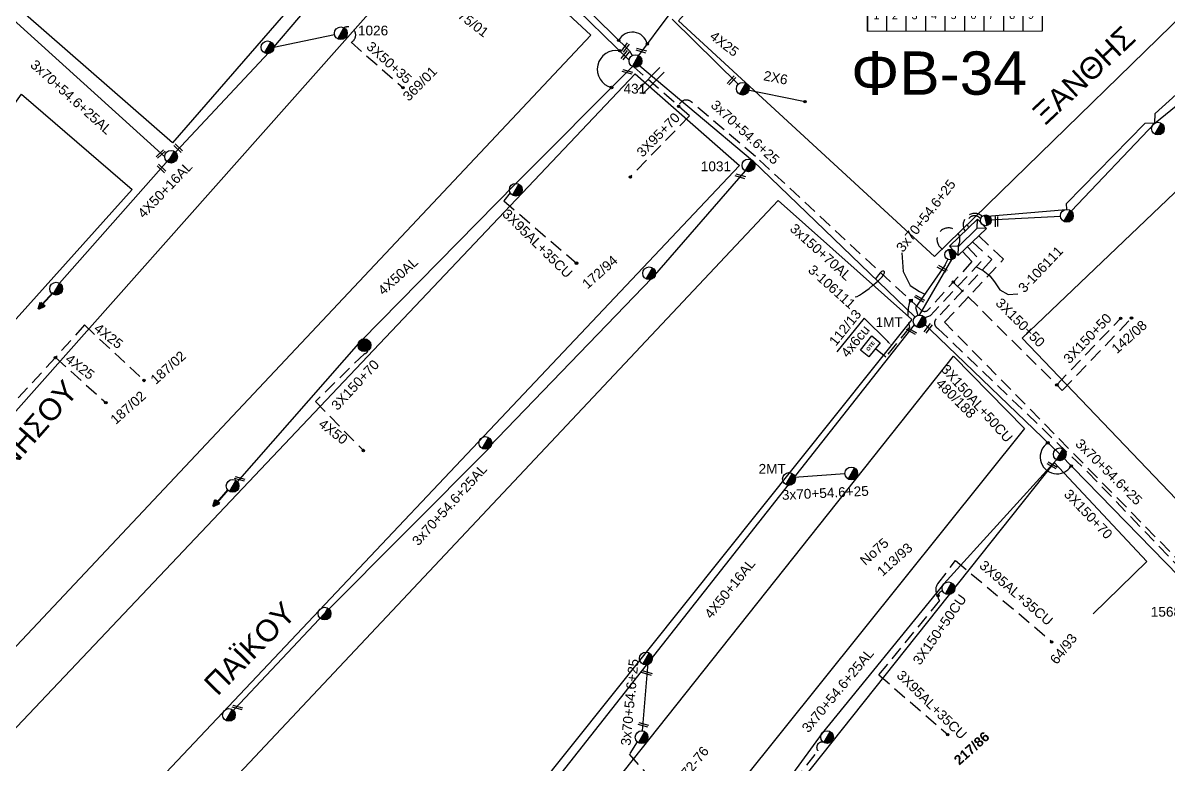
# Model space of a CAD drawing. Header units: millimetres. Extents: x -2449 to 9266, y 48 to 3905.
# Drawn here: x 7989.7 to 8201.3, y 3247.9 to 3384.8 of the extents above; entities that cross this region are included whole.
import ezdxf
from ezdxf import colors
from ezdxf.entities.mleader import LeaderData, LeaderLine
from ezdxf.enums import TextEntityAlignment as Align
from ezdxf.math import Vec2, Vec3

# ---------------------------------------------------------------- set-up
doc = ezdxf.new("R2010")
doc.units = ezdxf.units.MM
doc.linetypes.add('DASHED', pattern=[19.05, 12.7, -6.35])
for name, color, linetype in [('Pillar OTE', 7, 'Continuous'), ('Άγνωστα', 7, 'Continuous'), ('Ασφαλειοκιβώτια Χ.Τ 9 αναχωρήσεων', 7, 'Continuous'), ('Γυμνά εναέρια ΧΤ (3Φ)   3x50+35CU', 7, 'Continuous'), ('Γυμνά εναέρια ΧΤ (3Φ)   4x50AL', 7, 'Continuous'), ('Γυμνά εναέρια ΧΤ και ΦΟΠ (3Φ)   4x50+16AL', 7, 'Continuous'), ('Επίτονοι', 7, 'Continuous'), ('Επιγραφές - Σχήματα', 7, 'Continuous'), ('Καλώδια ΧΤ   3x150+50CU', 7, 'DASHED'), ('Καλώδια ΧΤ   3x150+70 XLPE', 7, 'DASHED'), ('Καλώδια ΧΤ   3x150+70AL', 7, 'DASHED'), ('Καλώδια ΧΤ   3x150AL+50CU', 7, 'DASHED'), ('Μηχανική τομή', 7, 'Continuous'), ('Στύλος Ξύλινος', 7, 'Continuous'), ('Στύλος Ξύλινος @ 1', 7, 'Continuous'), ('Στύλος ΦΜ', 7, 'Continuous'), ('Στύλος ΦΜ @ 1', 7, 'Continuous'), ('Συνδέσεις', 7, 'Continuous'), ('Συνεστραμμένα ΧΤ   3x70+54.6+25 AL', 7, 'SYN_LINE'), ('Τομή', 7, 'Continuous'), ('Υποσταθμός εναέριος 2 στύλων', 7, 'Continuous'), ('Υποσταθμός πόλεως', 7, 'Continuous'), ('Υπόβαθρο ΔΕΗ', 7, 'Continuous'), ('Υπόγεια καλώδια Δικτύου ΧΤ και Παρ. ΧΤ X-95  (3X95AL +35CU  XLPE)', 7, 'DASHED'), ('Υπόγεια καλώδια Παροχών ΧΤ   4x25', 7, 'DASHED'), ('Υπόγεια καλώδια Παροχών ΧΤ   4x50AL', 7, 'DASHED'), ('Υπόγεια καλώδια Παροχών ΧΤ   4x6', 7, 'DASHED')]:
    doc.layers.add(name, color=color, linetype=linetype)
doc.styles.add('arial', font='arial.ttf')
doc.styles.get("Standard").update_dxf_attribs({"font": 'arial.ttf'})
doc.linetypes.add('SYN_LINE', pattern='A,0.5,-0.0001,["/\\/\\/\\/",Standard,S=0.1,R=0,X=0,Y=-0.05],-0.25', length=0.7501)

# ---------------------------------------------------------------- blocks, each defined once
blk = doc.blocks.new('ΥΠΑΡΧΩΝ ΤΣΙΜΕΝΤΕΝΙΟΣ ΣΤΥΛΟΣ')
at = {"layer": 'Στύλος ΦΜ'}
blk.add_hatch(color=7, dxfattribs=at).paths.add_polyline_path([(-1.29, -2.28, 0.574793), (2.62, 0, 0.268822), (1.3, 2.27)])
at = {"layer": 'Στύλος ΦΜ', "color": 7}
blk.add_line((-1.29, -2.28), (1.3, 2.27), dxfattribs=at)
blk.add_circle((0, 0), 2.62, dxfattribs=at)
at = {"layer": 'Στύλος ΦΜ', "flags": 4}
for tag, p in [('ΑΡΙΘΜΟΣ', (-4.68, 8.05)), ('ΤΥΠΟΣ', (-4.91, 3.03))]:
    blk.add_attdef(tag, p, '', height=4, dxfattribs=at)
blk = doc.blocks.new('ΥΠΑΡΧΩΝ ΞΥΛΙΝΟΣ ΣΤΥΛΟΣ')
at = {"layer": 'Στύλος Ξύλινος'}
h = blk.add_hatch(color=7, dxfattribs=at)
h.paths.add_polyline_path([(-2.62, 0, 0.270008), (-1.29, -2.28), (1.3, 2.27, 0.576266)])
h.paths.add_polyline_path([(-1.29, -2.28, 0.574793), (2.62, 0, 0.268822), (1.3, 2.27)])
at = {"layer": 'Στύλος Ξύλινος', "color": 7}
blk.add_line((-1.29, -2.28), (1.3, 2.27), dxfattribs=at)
blk.add_circle((0, 0), 2.62, dxfattribs=at)
at = {"layer": 'Στύλος Ξύλινος', "flags": 4}
for tag, p in [('ΑΡΙΘΜΟΣ', (-4.91, 8.6)), ('ΤΥΠΟΣ', (-4.85, 3.39))]:
    blk.add_attdef(tag, p, '', height=4, dxfattribs=at)
blk = doc.blocks.new('ΥΠΟΣΤΑΘΜΟΣ ΕΝΑΕΡΙΟΣ ΕΠΙ 2 ΣΤΥΛΩΝ')
at = {"layer": 'Υποσταθμός εναέριος 2 στύλων', "linetype": 'Continuous'}
for points in [[(-11.97, -2.11, 0.574793), (-8.45, -0.07, 0.268822), (-9.64, 1.98)], [(9.68, -2.15, 0.574793), (13.19, -0.1, 0.268822), (12.01, 1.95)]]:
    blk.add_hatch(color=256, dxfattribs=at).paths.add_polyline_path(points)
for p, q in [((-11.97, -2.11), (-9.64, 1.98)), ((9.68, -2.15), (12.01, 1.95))]:
    blk.add_line(p, q, dxfattribs=at)
for centre in [(-10.81, -0.07), (10.84, -0.1)]:
    blk.add_circle(centre, 2.36, dxfattribs=at)
at = {"layer": 'Υποσταθμός πόλεως', "linetype": 'Continuous', "ltscale": 40}
blk.add_lwpolyline([(-8.57, 2.82), (8.57, 2.82), (8.57, -2.82), (-8.57, -2.82)], close=True, dxfattribs=at)
for points in [[(-5.75, 0), (-8.57, 2.82)], [(-8.57, -2.82), (-5.75, 0)], [(-5.75, 0), (5.75, 0)], [(5.75, 0), (8.57, 2.82)], [(8.57, -2.82), (5.75, 0)]]:
    blk.add_lwpolyline(points, dxfattribs=at)
at = {"layer": 'Υποσταθμός εναέριος 2 στύλων', "ltscale": 40, "flags": 1}
for tag, p in [('ΜΕΤΑΣΧΗΜΑΤΙΣΜΟΣ', (14.09, 2.51)), ('ΙΣΧΥΣ', (14.07, -0.28)), ('ΑΡΙΘΜΟΣ', (14.19, -3))]:
    blk.add_attdef(tag, p, '', height=1.8, dxfattribs=at)
blk = doc.blocks.new('ΑΣΦΑΛΕΙΟΚΙΒΩΤΙΟ ΥΠΟΣΤΑΘΜΟΥ 9 ΑΝΑΧΩΡΗΣΕΩΝ')
at = {"layer": 'Ασφαλειοκιβώτια Χ.Τ 9 αναχωρήσεων', "ltscale": 40}
for p, q in [((-23.8, 40.36), (24.02, 40.36)), ((-9.72, 40.36), (-9.72, -40.64)), ((9.94, 40.36), (9.94, -40.64)), ((-23.8, 31.36), (24.02, 31.36)), ((-23.8, 22.36), (24.02, 22.36)), ((-23.8, 13.36), (24.02, 13.36)), ((-23.8, 4.36), (24.02, 4.36)), ((-23.8, -4.64), (24.02, -4.64)), ((-23.8, -13.64), (24.02, -13.64)), ((-23.8, -22.64), (24.02, -22.64)), ((-23.8, -31.64), (24.02, -31.64))]:
    blk.add_line(p, q, dxfattribs=at)
at = {"layer": 'Ασφαλειοκιβώτια Χ.Τ 9 αναχωρήσεων'}
blk.add_lwpolyline([(-23.8, -40.64), (24.02, -40.64), (24.02, 40.36), (-23.8, 40.36)], close=True, dxfattribs=at)
for s, p in [('1', (-18.29, 37.57)), ('2', (-18.29, 29)), ('3', (-18.29, 19.93)), ('4', (-18.29, 10.91)), ('5', (-18.29, 1.89)), ('6', (-18.29, -7.24)), ('7', (-18.29, -15.48)), ('8', (-18.29, -25.17)), ('9', (-18.29, -33.86))]:
    blk.add_text(s, height=3.6, rotation=270, dxfattribs=at).set_placement(p)
at = {"layer": 'Ασφαλειοκιβώτια Χ.Τ 9 αναχωρήσεων', "ltscale": 40}
for tag, height, p in [('ΟΝΟΜΑ', 5, (-0.16, 44.31)), ('ΚΕΙΜΕΝΟ 1', 2, (17.06, 35.59)), ('ΚΕΙΜΕΝΟ 2', 2, (17.06, 26.88)), ('ΚΕΙΜΕΝΟ 3', 2, (17.06, 17.69)), ('ΚΕΙΜΕΝΟ 4', 2, (17.06, 8.71)), ('ΚΕΙΜΕΝΟ 5', 2, (17.06, -0.13)), ('ΚΕΙΜΕΝΟ 6', 2, (17.06, -9.05)), ('ΚΕΙΜΕΝΟ 7', 2, (17.06, -18.13)), ('ΚΕΙΜΕΝΟ 8', 2, (17.06, -26.85)), ('ΚΕΙΜΕΝΟ 9', 2, (17.06, -35.99)), ('ΣΧ', 2, (-0.1, -42.64))]:
    blk.add_attdef(tag, text='', height=height, dxfattribs=at).set_placement(p, align=Align.MIDDLE_CENTER)
blk = doc.blocks.new('_ΣΥΝΔΕΣΗ')
at = {"layer": 'Συνδέσεις', "linetype": 'SYN_LINE', "ltscale": 40}
blk.add_hatch(color=256, dxfattribs=at).paths.add_polyline_path([(0.5, -0.01, 1), (-0.5, -0.01, 1)])
at = {"layer": 'Συνδέσεις'}
blk.add_circle((0, -0.01), 0.5, dxfattribs=at)
blk = doc.blocks.new('ΜΗΧΑΝΙΚΗ ΤΟΜΗ')
at = {"layer": 'Μηχανική τομή', "ltscale": 40}
for p, q in [((-1.89, 0.78), (1.89, 0.78)), ((1.89, 0), (-1.89, 0))]:
    blk.add_line(p, q, dxfattribs=at)
blk = doc.blocks.new('ΕΠΙΤΟΝΟΣ')
at = {"layer": 'Επίτονοι', "lineweight": 40, "ltscale": 40}
blk.add_hatch(color=256, dxfattribs=at).paths.add_polyline_path([(-1.13, 6.47), (0, 9.1), (1.13, 6.47)])
for p, q in [((-1.13, 6.47), (0, 9.1)), ((1.13, 6.47), (-1.13, 6.47)), ((-1.13, 6.47), (0, 6.47)), ((0, 9.1), (1.13, 6.47)), ((0, 6.47), (0, 0))]:
    blk.add_line(p, q, dxfattribs=at)
blk = doc.blocks.new('ΤΟΜΗ')
at = {"layer": 'Τομή', "ltscale": 40}
for p, q in [((-5.68, 0), (5.68, 0)), ((5.68, -2.33), (-5.68, -2.33))]:
    blk.add_line(p, q, dxfattribs=at)
blk = doc.blocks.new('PILLAR ΟΤΕ')
at = {"layer": 'Pillar OTE', "ltscale": 40}
blk.add_lwpolyline([(-3.31, 2.02), (3.39, 2.02), (3.39, -1.99), (-3.31, -1.99)], close=True, dxfattribs=at)
at = {"layer": 'Pillar OTE', "insert": (-1.81, 0.71), "char_height": 1.3575, "width": 109.961, "attachment_point": 1}
blk.add_mtext('{\\fArial|b1|i0|c161|p34;OTE}', dxfattribs=at)
blk = doc.blocks.new('TSONTA XT1')
at = {"ltscale": 40}
h = blk.add_hatch(color=256, dxfattribs=at)
h.dxf.hatch_style = 1
h.paths.add_polyline_path([(595.96, 2487.66), (597.07, 2488.77), (595.96, 2489.87), (594.85, 2488.77)])
blk.add_lwpolyline([(594.85, 2488.77), (595.96, 2489.87), (597.07, 2488.77), (595.96, 2487.66)], close=True, dxfattribs=at)

msp = doc.modelspace()

# ---------------------------------------------------------------- linework, layer by layer
at = {"layer": 'Άγνωστα', "color": 151, "linetype": 'DASHED', "ltscale": 0.2}
for p, q in [((8001.06, 3329.02), (7995.68, 3323.01)), ((7995.68, 3323.01), (7956.22, 3280.19))]:
    msp.add_line(p, q, dxfattribs=at)
at = {"layer": 'Άγνωστα', "color": 62, "linetype": 'DASHED', "ltscale": 0.2}
for points in [[(8112.86, 3367.65), (8102.65, 3376.63)], [(8112.86, 3367.65), (8101.88, 3356.37)], [(8161.62, 3336.95), (8161.62, 3336.95), (8181.77, 3316.94)], [(8180.74, 3317.96), (8192.55, 3330.25)], [(8181.77, 3316.94), (8194.55, 3330.29)]]:
    msp.add_lwpolyline(points, dxfattribs=at)
at = {"layer": 'Άγνωστα', "color": 27, "linetype": 'DASHED', "ltscale": 0.2}
msp.add_lwpolyline([(8162.47, 3343.62, 3.410265), (8160.35, 3342.74, 1.252627)], format="xyb", dxfattribs=at)
at = {"layer": 'Άγνωστα', "color": 151, "linetype": 'DASHED', "ltscale": 0.2}
for points in [[(8001.06, 3329.02), (8012.04, 3318.78)], [(7995.68, 3323.01), (8004.99, 3314.68)]]:
    msp.add_lwpolyline(points, dxfattribs=at)
at = {"layer": 'Άγνωστα', "color": 1, "linetype": 'DASHED', "ltscale": 0.2}
msp.add_lwpolyline([(8043.73, 3314.87), (8052.59, 3305.83)], dxfattribs=at)
at = {"layer": 'Γυμνά εναέρια ΧΤ (3Φ)   3x50+35CU', "color": 62, "linetype": 'SYN_LINE', "ltscale": 10}
msp.add_lwpolyline([(8036.05, 3380.32), (8047.27, 3382.68)], dxfattribs=at)
at = {"layer": 'Γυμνά εναέρια ΧΤ (3Φ)   3x50+35CU', "color": 62, "linetype": 'DASHED', "ltscale": 0.2}
msp.add_lwpolyline([(8050.33, 3381.24), (8059.92, 3372.84)], dxfattribs=at)
msp.add_arc((8049.67, 3382.59), 1.5, 296.1352, 116.2173, dxfattribs=at)
at = {"layer": 'Γυμνά εναέρια ΧΤ (3Φ)   4x50AL', "color": 1, "linetype": 'Continuous', "ltscale": 0.1}
msp.add_lwpolyline([(8029.33, 3300.05), (8052.2, 3326.08), (8080.76, 3355.19), (8102.3, 3376.76)], dxfattribs=at)
at = {"layer": 'Γυμνά εναέρια ΧΤ και ΦΟΠ (3Φ)   4x50+16AL', "color": 62, "ltscale": 0.2}
msp.add_lwpolyline([(7996.4, 3336.76), (8017.06, 3360.1), (8036.05, 3380.32), (8063.78, 3412.93)], dxfattribs=at)
at = {"layer": 'Γυμνά εναέρια ΧΤ και ΦΟΠ (3Φ)   4x50+16AL', "color": 173, "linetype": 'SYN_LINE', "ltscale": 10}
msp.add_lwpolyline([(8155.39, 3330.86), (8161.36, 3341.09)], dxfattribs=at)
at = {"layer": 'Γυμνά εναέρια ΧΤ και ΦΟΠ (3Φ)   4x50+16AL', "color": 151, "ltscale": 0.2}
msp.add_lwpolyline([(8154.4, 3329.04), (8079.03, 3233.44)], dxfattribs=at)
at = {"layer": 'Επιγραφές - Σχήματα', "color": 173, "linetype": 'DASHED', "ltscale": 0.2}
for p, q in [((8147.88, 3264.39), (8159.13, 3278.1)), ((8129.85, 3241.66), (8136.6, 3250.34))]:
    msp.add_line(p, q, dxfattribs=at)
at = {"layer": 'Επιγραφές - Σχήματα', "linetype": 'Continuous', "ltscale": 0.2}
for points in [[(8152.13, 3342.36), (8152.34, 3338.93), (8153.67, 3336.34), (8155.35, 3335.22), (8156.26, 3334.8)], [(8165.86, 3339.77), (8167.12, 3339.07), (8168.38, 3338.09), (8169.22, 3336.97), (8170.2, 3335.5), (8171.74, 3334.66), (8173.56, 3334.8)]]:
    msp.add_lwpolyline(points, dxfattribs=at)
for centre, radius, start, end in [((8102.3, 3380.29), 2.84, 13.095, 152.4197), ((8099.3, 3376.27), 3.48, 79.3102, 255.7123), ((8180.78, 3304.64), 3.11, 122.8093, 327.6561)]:
    msp.add_arc(centre, radius, start, end, dxfattribs=at)
at = {"layer": 'Επιγραφές - Σχήματα', "color": 173, "linetype": 'DASHED', "ltscale": 0.2}
for centre, radius, start, end in [((8159.78, 3278.87), 1.01, 97.1204, 230.0211), ((8137.36, 3250.98), 0.995, 78.2805, 220.4389)]:
    msp.add_arc(centre, radius, start, end, dxfattribs=at)
at = {"layer": 'Καλώδια ΧΤ   3x150+50CU', "linetype": 'DASHED', "ltscale": 0.2}
msp.add_lwpolyline([(8103.2, 3252), (8101.73, 3249.76), (8108.03, 3242.46)], dxfattribs=at)
at = {"layer": 'Καλώδια ΧΤ   3x150+70 XLPE', "color": 30, "linetype": 'DASHED', "ltscale": 0.2}
msp.add_lwpolyline([(8151.92, 3160.75), (8233.8, 3243.02), (8235.53, 3242.64, 0.713232), (8239, 3249.14), (8160.02, 3329.52), (8170.9, 3341.16), (8166.33, 3345.52)], format="xyb", dxfattribs=at)
at = {"layer": 'Καλώδια ΧΤ   3x150+70 XLPE', "color": 1, "ltscale": 0.2}
msp.add_lwpolyline([(8053.01, 3325.33), (8053.29, 3324.98, -0.583878), (8052.77, 3323.72), (8043.73, 3314.87)], format="xyb", dxfattribs=at)
at = {"layer": 'Καλώδια ΧΤ   3x150AL+50CU', "color": 6, "linetype": 'DASHED', "ltscale": 0.2}
msp.add_lwpolyline([(8165.18, 3344.41), (8168.76, 3341.09), (8158.46, 3330.16, 0.496015), (8158.76, 3328.39), (8186.44, 3301.89), (8213.04, 3274.17), (8232.51, 3253.78), (8237.05, 3248.01)], format="xyb", dxfattribs=at)
at = {"layer": 'Συνεστραμμένα ΧΤ   3x70+54.6+25 AL', "color": 1, "linetype": 'SYN_LINE', "ltscale": 15}
msp.add_line((8085.37, 3393.85), (8101.72, 3377.97), dxfattribs=at)
at = {"layer": 'Συνεστραμμένα ΧΤ   3x70+54.6+25 AL', "color": 133, "ltscale": 20}
for p, q in [((8198.84, 3366.32), (8212.38, 3377.31)), ((8183.42, 3350.05), (8198.84, 3366.32))]:
    msp.add_line(p, q, dxfattribs=at)
at = {"layer": 'Συνεστραμμένα ΧΤ   3x70+54.6+25 AL', "color": 2, "ltscale": 15}
for p, q in [((8198.95, 3368.11), (8209.43, 3377.67)), ((8167.92, 3349.13), (8182.51, 3350.37))]:
    msp.add_line(p, q, dxfattribs=at)
at = {"layer": 'Συνεστραμμένα ΧΤ   3x70+54.6+25 AL', "color": 2, "ltscale": 20}
for p, q in [((8198.84, 3366.32), (8198.95, 3368.11)), ((8182.52, 3351.45), (8196.99, 3366.27)), ((8198.84, 3366.32), (8196.99, 3366.27))]:
    msp.add_line(p, q, dxfattribs=at)
at = {"layer": 'Συνεστραμμένα ΧΤ   3x70+54.6+25 AL', "color": 27, "ltscale": 20}
for p, q in [((8123.18, 3357.48), (8105.98, 3337.72)), ((8105.98, 3337.72), (8075.7, 3306.37)), ((8075.94, 3306.39), (8045.42, 3275.71))]:
    msp.add_line(p, q, dxfattribs=at)
at = {"layer": 'Συνεστραμμένα ΧΤ   3x70+54.6+25 AL', "color": 2, "ltscale": 8}
msp.add_line((8182.61, 3350.37), (8182.52, 3351.45), dxfattribs=at)
at = {"layer": 'Συνεστραμμένα ΧΤ   3x70+54.6+25 AL', "color": 133, "ltscale": 15}
msp.add_line((8168.22, 3348.46), (8181.44, 3349.13), dxfattribs=at)
at = {"layer": 'Συνεστραμμένα ΧΤ   3x70+54.6+25 AL', "color": 151, "ltscale": 20}
msp.add_line((8182.61, 3349.19), (8182.62, 3349.2), dxfattribs=at)
at = {"layer": 'Συνεστραμμένα ΧΤ   3x70+54.6+25 AL', "color": 27, "linetype": 'SYN_LINE', "ltscale": 20}
for p, q in [((8160.11, 3340.11), (8160.61, 3341.14)), ((8154.66, 3332.27), (8155.07, 3330.82))]:
    msp.add_line(p, q, dxfattribs=at)
at = {"layer": 'Συνεστραμμένα ΧΤ   3x70+54.6+25 AL', "color": 173, "ltscale": 20}
for p, q in [((8180.71, 3304.11), (8159.86, 3281.18)), ((8159.86, 3281.18), (8137.37, 3253.63)), ((8137.37, 3253.63), (8114.77, 3222.58))]:
    msp.add_line(p, q, dxfattribs=at)
at = {"layer": 'Συνεστραμμένα ΧΤ   3x70+54.6+25 AL', "color": 1, "ltscale": 20}
msp.add_line((8045.42, 3275.71), (8027.77, 3256.98), dxfattribs=at)
at = {"layer": 'Συνεστραμμένα ΧΤ   3x70+54.6+25 AL', "color": 62, "linetype": 'SYN_LINE', "ltscale": 20}
msp.add_lwpolyline([(7970.69, 3401.34), (7987.23, 3386.03), (8015.88, 3360.1)], dxfattribs=at)
at = {"layer": 'Συνεστραμμένα ΧΤ   3x70+54.6+25 AL', "color": 133, "linetype": 'SYN_LINE', "ltscale": 15}
msp.add_lwpolyline([(8085.37, 3393.85), (8087.11, 3394.08), (8101.76, 3379.65), (8102.28, 3378.79)], dxfattribs=at)
at = {"layer": 'Συνεστραμμένα ΧΤ   3x70+54.6+25 AL', "color": 133, "linetype": 'SYN_LINE', "ltscale": 10}
msp.add_lwpolyline([(8103.47, 3378.81), (8109.11, 3386.33)], dxfattribs=at)
at = {"layer": 'Συνεστραμμένα ΧΤ   3x70+54.6+25 AL', "color": 27, "linetype": 'SYN_LINE', "ltscale": 20}
msp.add_lwpolyline([(8103.67, 3376.9), (8124.52, 3359.41), (8154.54, 3330.5)], dxfattribs=at)
at = {"layer": 'Συνεστραμμένα ΧΤ   3x70+54.6+25 AL', "color": 27, "linetype": 'SYN_LINE', "ltscale": 10}
msp.add_lwpolyline([(8160.11, 3340.11), (8154.66, 3332.27)], dxfattribs=at)
at = {"layer": 'Συνεστραμμένα ΧΤ   3x70+54.6+25 AL', "color": 173, "linetype": 'SYN_LINE', "ltscale": 20}
msp.add_lwpolyline([(8236.47, 3246.99), (8205.72, 3280.13), (8181.3, 3305.13), (8155.81, 3329.65)], dxfattribs=at)
at = {"layer": 'Συνεστραμμένα ΧΤ   3x70+54.6+25 AL', "color": 151, "linetype": 'SYN_LINE', "ltscale": 10}
msp.add_lwpolyline([(8132.21, 3300.9), (8141.58, 3301.59)], dxfattribs=at)
at = {"layer": 'Συνεστραμμένα ΧΤ   3x70+54.6+25 AL', "color": 151, "linetype": 'SYN_LINE', "ltscale": 15}
msp.add_lwpolyline([(8105.18, 3266.61), (8104.1, 3254.04)], dxfattribs=at)
at = {"layer": 'Συνεστραμμένα ΧΤ   3x70+54.6+25 AL', "color": 133, "linetype": 'DASHED', "ltscale": 0.2}
msp.add_arc((8165.58, 3347.49), 2.14, 49.3874, 212.1894, dxfattribs=at)
at = {"layer": 'Συνεστραμμένα ΧΤ   3x70+54.6+25 AL', "color": 2, "linetype": 'DASHED', "ltscale": 0.2}
msp.add_arc((8165.56, 3347.84), 1.37, 36.009, 216.9006, dxfattribs=at)
at = {"layer": 'Υπόβαθρο ΔΕΗ'}
for points in [[(7951.73, 3419.9), (7995.01, 3472.35), (8062.04, 3414.15), (8017.32, 3362.66), (7951.73, 3419.9)], [(8083.47, 3395.44), (8071.03, 3406.29), (7955.73, 3276.42)], [(7955.73, 3276.42), (7975.77, 3256.35), (8094.64, 3382.58), (8080.51, 3395.65)], [(7982.99, 3249), (8102.82, 3375.43), (8122.09, 3358.5), (8001.43, 3230.78), (7982.99, 3249)], [(7935.91, 3296.7), (7989.41, 3371.68), (8009.85, 3354.04), (7947.63, 3284.79), (7935.91, 3296.7)], [(8174.35, 3326.56), (8236.7, 3261.45), (8277.17, 3296.74), (8214.6, 3364.98), (8174.35, 3326.56)], [(8008.08, 3223.23), (8129.25, 3352.02), (8153.93, 3330.04), (8042.09, 3190.02), (8008.08, 3223.23)], [(8161.68, 3323.25), (8174.78, 3309.88), (8062.2, 3169.48), (8049.5, 3182.09), (8161.68, 3323.25)], [(8187.46, 3275.66), (8197.38, 3285.35), (8180.25, 3303.6), (8068.67, 3163.34)]]:
    msp.add_lwpolyline(points, dxfattribs=at)
msp.add_lwpolyline([(8218.97, 3401), (8171.18, 3452.42), (8110.8, 3385.23), (8158.16, 3341.67), (8218.97, 3401)], close=True, dxfattribs=at)
at = {"layer": 'Υπόβαθρο ΔΕΗ', "color": 62, "linetype": 'DASHED', "ltscale": 0.2}
msp.add_lwpolyline([(8163.3, 3342.6), (8165.06, 3340.75), (8156.99, 3331.84, -0.443337), (8155.62, 3331.84), (8125.04, 3360.15), (8113.19, 3370.26, 0.565512), (8110.85, 3369.41)], format="xyb", dxfattribs=at)
at = {"layer": 'Υπόβαθρο ΔΕΗ', "color": 151, "linetype": 'DASHED', "ltscale": 0.2}
msp.add_lwpolyline([(8164.22, 3343.48), (8166.77, 3340.76), (8157.36, 3330.73), (8156.38, 3330.32)], dxfattribs=at)
at = {"layer": 'Υπόβαθρο ΔΕΗ'}
msp.add_open_spline([(8143.46, 3334.23), (8144.24, 3334.23), (8148.95, 3338.01), (8148.95, 3339), (8148.57, 3339), (8148.13, 3338.78), (8147.21, 3337.56)], degree=3, dxfattribs=at)
at = {"layer": 'Υπόγεια καλώδια Δικτύου ΧΤ και Παρ. ΧΤ X-95  (3X95AL +35CU  XLPE)', "color": 1, "linetype": 'DASHED', "ltscale": 0.2}
msp.add_lwpolyline([(8079.74, 3353.44), (8078.56, 3351.95), (8091.98, 3340.44)], dxfattribs=at)
at = {"layer": 'Υπόγεια καλώδια Δικτύου ΧΤ και Παρ. ΧΤ X-95  (3X95AL +35CU  XLPE)', "color": 173, "linetype": 'DASHED', "ltscale": 0.2}
for points in [[(8158.74, 3281.18), (8162.03, 3285.5), (8179.89, 3270.51)], [(8147.88, 3264.39), (8160.59, 3253.36)]]:
    msp.add_lwpolyline(points, dxfattribs=at)
msp.add_arc((8160.09, 3280.12), 1.72, 141.6178, 220.4105, dxfattribs=at)
at = {"layer": 'Υπόγεια καλώδια Παροχών ΧΤ   4x25', "color": 133, "linetype": 'SYN_LINE', "ltscale": 20}
msp.add_lwpolyline([(8109.69, 3385.51), (8121.87, 3373.5)], dxfattribs=at)
at = {"layer": 'Υπόγεια καλώδια Παροχών ΧΤ   4x25', "color": 133, "linetype": 'SYN_LINE', "ltscale": 15}
msp.add_lwpolyline([(8122.7, 3372.67), (8134.23, 3370.29)], dxfattribs=at)
at = {"layer": 'Υπόγεια καλώδια Παροχών ΧΤ   4x6', "color": 62, "linetype": 'DASHED', "ltscale": 0.2}
msp.add_lwpolyline([(8153.56, 3333.28, 0.137187), (8153.51, 3328.57), (8149.14, 3323.1), (8147.24, 3324.62)], format="xyb", dxfattribs=at)

# ---------------------------------------------------------------- block references
at = {"layer": 'Pillar OTE', "xscale": 0.4999999999999999, "yscale": 0.4999999999999999, "zscale": 0.4999999999999999, "rotation": 51.38314507769685}
msp.add_blockref('PILLAR ΟΤΕ', (8146.29, 3325.05), dxfattribs=at)
at = {"layer": 'Ασφαλειοκιβώτια Χ.Τ 9 αναχωρήσεων', "color": 1, "ltscale": 40, "xscale": 0.3999999999999944, "yscale": 0.3999999999999944, "zscale": 0.3999999999999944, "rotation": 90.18025101188559}
msp.add_blockref('ΑΣΦΑΛΕΙΟΚΙΒΩΤΙΟ ΥΠΟΣΤΑΘΜΟΥ 9 ΑΝΑΧΩΡΗΣΕΩΝ', (8161.85, 3392.85), dxfattribs=at)
at = {"layer": 'Επίτονοι', "xscale": 0.4499999999996768, "yscale": 0.4499999999996768, "zscale": 0.4499999999996768, "rotation": 138.5661820382009}
for p in [(7995.24, 3335.04), (8027.53, 3298.55)]:
    msp.add_blockref('ΕΠΙΤΟΝΟΣ', p, dxfattribs=at)
at = {"layer": 'Μηχανική τομή'}
for p, xscale, yscale, zscale, rotation in [((8101.17, 3380.15), 0.499999999999972, 0.499999999999972, 0.499999999999972, 52.69373422624831), ((8101.14, 3378.74), 0.499999999999972, 0.499999999999972, 0.499999999999972, 52.69373422624831), ((8103.89, 3379.53), 0.5000000000000338, 0.5000000000000338, 0.5000000000000338, 343.9475666761257), ((8101.33, 3375.61), 0.5000000000000338, 0.5000000000000338, 0.5000000000000338, 343.9475666761257), ((8120.77, 3374.08), 0.5000000000000884, 0.5000000000000884, 0.5000000000000884, 46.9309121336679), ((8014.98, 3360.76), 0.4999999999999845, 0.4999999999999845, 0.4999999999999845, 223.4785223986138), ((8018.49, 3361.83), 0.5000000000000399, 0.5000000000000399, 0.5000000000000399, 137.0556372332396), ((8015.41, 3358.07), 0.5000000000000399, 0.5000000000000399, 0.5000000000000399, 137.0556372332396), ((8122.21, 3356.31), 0.5000000000000338, 0.5000000000000338, 0.5000000000000338, 343.9475666761257), ((8169.41, 3348.13), 0.4999999999999781, 0.4999999999999781, 0.4999999999999781, 270.8368624639226), ((8159.49, 3339.27), 0.4999999999999283, 0.4999999999999283, 0.4999999999999283, 330.6020184689702), ((8155.28, 3333.73), 0.4999999999999283, 0.4999999999999283, 0.4999999999999283, 330.6020184689702), ((8153.79, 3327.7), 0.4999999999999283, 0.4999999999999283, 0.4999999999999283, 330.6020184689702), ((8157.13, 3328.28), 0.499999999999972, 0.499999999999972, 0.499999999999972, 52.69373422624831), ((8179.81, 3302.91), 0.4999999999999283, 0.4999999999999283, 0.4999999999999283, 330.6020184689702), ((8029.68, 3300.41), 0.5000000000000338, 0.5000000000000338, 0.5000000000000338, 343.9475666761257), ((8104.92, 3264.54), 0.5000000000000338, 0.5000000000000338, 0.5000000000000338, 343.9475666761257), ((8029.26, 3258.18), 0.5000000000000336, 0.5000000000000336, 0.5000000000000336, 343.9475666761257), ((8104.28, 3254.97), 0.5000000000000338, 0.5000000000000338, 0.5000000000000338, 343.9475666761257)]:
    msp.add_blockref('ΜΗΧΑΝΙΚΗ ΤΟΜΗ', p, dxfattribs=dict(at, xscale=xscale, yscale=yscale, zscale=zscale, rotation=rotation))
at = {"layer": 'Στύλος Ξύλινος @ 1', "ltscale": 40, "xscale": 0.4499999999998181, "yscale": 0.4499999999998181, "zscale": 0.4499999999998181}
msp.add_blockref('ΥΠΑΡΧΩΝ ΞΥΛΙΝΟΣ ΣΤΥΛΟΣ', (8052.79, 3325.29), dxfattribs=at)
at = {"layer": 'Στύλος Ξύλινος @ 1', "ltscale": 40}
ref = msp.add_blockref('ΥΠΑΡΧΩΝ ΞΥΛΙΝΟΣ ΣΤΥΛΟΣ', (8204.86, 3279.33), dxfattribs=dict(at, xscale=0.4499999999998181, yscale=0.4499999999998181, zscale=0.4499999999998181))
ref.add_attrib('ΑΡΙΘΜΟΣ', '1568', (8198.12, 3275.14), dxfattribs={"layer": 'Στύλος Ξύλινος', "height": 1.8, "flags": 4})
at = {"layer": 'Στύλος ΦΜ @ 1', "ltscale": 40}
ref = msp.add_blockref('ΥΠΑΡΧΩΝ ΤΣΙΜΕΝΤΕΝΙΟΣ ΣΤΥΛΟΣ', (8048.42, 3382.92), dxfattribs=dict(at, xscale=0.4499999999998181, yscale=0.4499999999998181, zscale=0.4499999999998181))
ref.add_attrib('ΑΡΙΘΜΟΣ', '1026', (8051.58, 3382.52), dxfattribs={"layer": 'Στύλος ΦΜ', "height": 1.8, "flags": 4})
at = {"layer": 'Στύλος ΦΜ @ 1', "ltscale": 40, "xscale": 0.4499999999998181, "yscale": 0.4499999999998181, "zscale": 0.4499999999998181}
for p in [(8034.87, 3380.32), (8122.7, 3372.67), (8199.44, 3365.31), (8017.05, 3360.1), (8080.76, 3354.01), (8182.61, 3349.19), (8105.41, 3338.58), (7995.81, 3335.73), (8075.12, 3307.24), (8181.29, 3305.13), (8142.76, 3301.59), (8028.41, 3299.3), (8160.73, 3280.39), (8045.41, 3275.71), (8104.8, 3267.41), (8027.74, 3256.98), (8104, 3252.87), (8138.29, 3252.89)]:
    msp.add_blockref('ΥΠΑΡΧΩΝ ΤΣΙΜΕΝΤΕΝΙΟΣ ΣΤΥΛΟΣ', p, dxfattribs=at)
at = {"layer": 'Στύλος ΦΜ @ 1', "ltscale": 40}
ref = msp.add_blockref('ΥΠΑΡΧΩΝ ΤΣΙΜΕΝΤΕΝΙΟΣ ΣΤΥΛΟΣ', (8102.88, 3377.78), dxfattribs=dict(at, xscale=0.4499999999998181, yscale=0.4499999999998181, zscale=0.4499999999998181))
ref.add_attrib('ΑΡΙΘΜΟΣ', '431', (8100.67, 3371.78), dxfattribs={"layer": 'Στύλος ΦΜ', "height": 1.8, "flags": 4})
ref = msp.add_blockref('ΥΠΑΡΧΩΝ ΤΣΙΜΕΝΤΕΝΙΟΣ ΣΤΥΛΟΣ', (8123.76, 3358.5), dxfattribs=dict(at, xscale=0.4499999999998181, yscale=0.4499999999998181, zscale=0.4499999999998181))
ref.add_attrib('ΤΥΠΟΣ', '1031', (8114.95, 3357.43), dxfattribs={"layer": 'Στύλος ΦΜ', "height": 1.8, "flags": 4})
ref = msp.add_blockref('ΥΠΑΡΧΩΝ ΤΣΙΜΕΝΤΕΝΙΟΣ ΣΤΥΛΟΣ', (8155.39, 3329.68), dxfattribs=dict(at, xscale=0.4499999999998181, yscale=0.4499999999998181, zscale=0.4499999999998181))
ref.add_attrib('ΤΥΠΟΣ', '1ΜΤ', (8147.25, 3328.65), dxfattribs={"layer": 'Στύλος ΦΜ', "height": 1.8, "flags": 4})
ref = msp.add_blockref('ΥΠΑΡΧΩΝ ΤΣΙΜΕΝΤΕΝΙΟΣ ΣΤΥΛΟΣ', (8131.25, 3300.57), dxfattribs=dict(at, xscale=0.4499999999998181, yscale=0.4499999999998181, zscale=0.4499999999998181))
ref.add_attrib('ΤΥΠΟΣ', '2ΜΤ', (8125.63, 3301.55), dxfattribs={"layer": 'Στύλος ΦΜ', "height": 1.8, "flags": 4})
at = {"layer": 'Συνδέσεις', "xscale": 0.4500000000000455, "yscale": 0.4500000000000455, "zscale": 0.4500000000000455}
for p in [(8099.78, 3381.61), (8105.06, 3380.94), (8099.95, 3379.69), (8059.91, 3372.85), (8098.45, 3372.9), (8110.85, 3369.42), (8134.23, 3370.3), (8101.94, 3356.36), (8091.98, 3340.45), (8161.62, 3336.95), (8192.55, 3330.25), (8194.55, 3330.3), (7995.68, 3323.01), (8012.05, 3318.78), (8180.75, 3317.96), (8004.99, 3314.69), (8179.09, 3307.26), (8052.59, 3305.83), (8183.41, 3302.98), (8158.81, 3279), (8179.79, 3270.48), (8160.59, 3253.36)]:
    msp.add_blockref('_ΣΥΝΔΕΣΗ', p, dxfattribs=at)
at = {"layer": 'Συνδέσεις', "xscale": 0.3075184835441075, "yscale": 0.3075184835441075, "zscale": 0.3075184835441075, "rotation": 227.4593663085755}
msp.add_blockref('TSONTA XT1', (7713.8, 3986.02), dxfattribs=at)
at = {"layer": 'Τομή', "xscale": 0.4999999999998751, "yscale": 0.4999999999998751, "zscale": 0.4999999999998751, "rotation": 45.56182539132829}
msp.add_blockref('ΤΟΜΗ', (8105.37, 3374.54), dxfattribs=at)
at = {"layer": 'Υποσταθμός εναέριος 2 στύλων', "xscale": 0.4214241422930385, "yscale": 0.4214241422930385, "zscale": 0.4214241422930385, "rotation": 43.99999999999999}
msp.add_blockref('ΥΠΟΣΤΑΘΜΟΣ ΕΝΑΕΡΙΟΣ ΕΠΙ 2 ΣΤΥΛΩΝ', (8164.31, 3345.21), dxfattribs=at)

# ---------------------------------------------------------------- texts
at = {"layer": 'Άγνωστα', "linetype": 'SYN_LINE', "ltscale": 20, "char_height": 1.8, "width": 69.1904, "attachment_point": 1, "style": 'arial'}
for s, insert, rotation in [('3X50+35', (8054.2, 3381.57), 317.9047), ('2X6', (8126.77, 3376.02), 349.0501), ('3X95+70', (8102.9, 3361.15), 45.8632), ('3X150+50', (8170.57, 3334.19), 314.9896), ('3X150+50', (8181.79, 3322.98), 46.499), ('4X25', (8003.73, 3329.5), 322.3027), ('4X25', (7998.45, 3323.82), 322.3027), ('4X50', (8045.25, 3311.84), 322.3027)]:
    msp.add_mtext(s, dxfattribs=dict(at, insert=insert, rotation=rotation))
at = {"layer": 'Γυμνά εναέρια ΧΤ (3Φ)   4x50AL', "linetype": 'DASHED', "ltscale": 0.1, "insert": (8055.07, 3335.72), "char_height": 1.8, "width": 69.1904, "attachment_point": 1, "rotation": 42.4891, "style": 'arial'}
msp.add_mtext('4X50AL', dxfattribs=at)
at = {"layer": 'Γυμνά εναέρια ΧΤ και ΦΟΠ (3Φ)   4x50+16AL', "ltscale": 40, "char_height": 1.8, "width": 69.1904, "attachment_point": 1, "style": 'arial'}
for insert, rotation in [((8010.69, 3349.87), 46.1418), ((8115.47, 3275.74), 51.1719)]:
    msp.add_mtext('4X50+16AL', dxfattribs=dict(at, insert=insert, rotation=rotation))
at = {"layer": 'Επιγραφές - Σχήματα', "linetype": 'SYN_LINE', "ltscale": 20, "char_height": 1.8, "width": 69.1904, "attachment_point": 1, "style": 'arial'}
for s, insert, rotation in [('375/01', (8069.87, 3388.18), 322.3027), ('369/01', (8059.69, 3371.5), 45.3333), ('3-106111', (8173.44, 3336.08), 46.499), ('172/94', (8092.82, 3336.92), 41.6909), ('3-106111', (8135.83, 3340.3), 318), ('142/08', (8190.66, 3324.95), 41.6909), ('187/02', (8013.03, 3319.27), 41.6909), ('187/02', (8005.62, 3311.87), 41.6909), ('480/188', (8159.52, 3319.31), 315.0506), ('Nο75', (8144.17, 3285.84), 41.6909), ('113/93', (8147.33, 3283.82), 41.6909), ('64/93', (8179.33, 3267.29), 51.824), ('{\\fArial|b1|i0|c0|p34;217/86}', (8161.54, 3248.95), 41.6909), ('Nο72-76', (8109.08, 3243.92), 50.6879)]:
    msp.add_mtext(s, dxfattribs=dict(at, insert=insert, rotation=rotation))
at = {"layer": 'Επιγραφές - Σχήματα', "char_height": 4, "width": 157.7424, "attachment_point": 1}
for s, insert, rotation in [('\\pt128;ΞΑΝΘΗΣ', (8175.89, 3368.72), 43.1058), ('\\pt128;ΔΩΔΕΚΑΝΗΣΟΥ', (7969.11, 3287.34), 48.7028), ('\\pt128;ΠΑΪΚΟΥ', (8022.76, 3263.11), 45.6291)]:
    msp.add_mtext(s, dxfattribs=dict(at, insert=insert, rotation=rotation))
at = {"layer": 'Επιγραφές - Σχήματα', "insert": (8142.72, 3379.56), "char_height": 8, "width": 103.4348, "attachment_point": 1}
msp.add_mtext('ΦΒ-34', dxfattribs=at)
at = {"layer": 'Καλώδια ΧΤ   3x150+50CU', "ltscale": 40, "insert": (8153.99, 3267.07), "char_height": 1.8, "width": 69.1904, "attachment_point": 1, "rotation": 54.8524, "style": 'arial'}
msp.add_mtext('3X150+50CU', dxfattribs=at)
at = {"layer": 'Καλώδια ΧΤ   3x150+70 XLPE', "ltscale": 40, "char_height": 1.8, "width": 69.1904, "attachment_point": 1, "style": 'arial'}
for insert, rotation in [((8046.48, 3314.34), 47.0748), ((8183.23, 3298.87), 313.8352)]:
    msp.add_mtext('3X150+70', dxfattribs=dict(at, insert=insert, rotation=rotation))
at = {"layer": 'Καλώδια ΧΤ   3x150+70AL', "ltscale": 40, "insert": (8132.47, 3347.93), "char_height": 1.8, "width": 69.1904, "attachment_point": 1, "rotation": 318, "style": 'arial'}
msp.add_mtext('3x150+70AL', dxfattribs=at)
at = {"layer": 'Καλώδια ΧΤ   3x150AL+50CU', "ltscale": 40, "insert": (8160.58, 3321.93), "char_height": 1.8, "width": 69.1904, "attachment_point": 1, "rotation": 311.8917, "style": 'arial'}
msp.add_mtext('3X150AL+50CU', dxfattribs=at)
at = {"layer": 'Συνεστραμμένα ΧΤ   3x70+54.6+25 AL', "style": 'arial'}
for rotation, p in [(47.8301, (8062.75, 3288.1)), (50.3128, (8134.84, 3253.57))]:
    msp.add_text('3x70+54.6+25AL', height=1.8, rotation=rotation, dxfattribs=at).set_placement(p)
at = {"layer": 'Συνεστραμμένα ΧΤ   3x70+54.6+25 AL', "linetype": 'SYN_LINE', "ltscale": 20, "char_height": 1.8, "attachment_point": 1, "style": 'arial'}
for s, insert, width, rotation in [('3x70+54.6+25AL', (7992.08, 3378.19), 18.5848, 318.1382), ('3x70+54.6+25', (8117.87, 3370.76), 69.1904, 317.255), ('3x70+54.6+25', (8150.9, 3343.42), 69.1904, 52.1394), ('3x70+54.6+25', (8185.31, 3308.19), 69.1904, 315.2339), ('3x70+54.6+25', (8129.89, 3298.5), 69.1904, 2.8108), ('3x70+54.6+25', (8100.15, 3251.42), 69.1904, 84.5811)]:
    msp.add_mtext(s, dxfattribs=dict(at, insert=insert, width=width, rotation=rotation))
at = {"layer": 'Υπόγεια καλώδια Δικτύου ΧΤ και Παρ. ΧΤ X-95  (3X95AL +35CU  XLPE)', "linetype": 'DASHED', "ltscale": 0.1, "char_height": 1.8, "width": 69.1904, "attachment_point": 1, "style": 'arial'}
for insert, rotation in [((8079.4, 3350.62), 315.5134), ((8167.46, 3285.7), 319.3257), ((8152.27, 3265.41), 315.5134)]:
    msp.add_mtext('3X95AL+35CU', dxfattribs=dict(at, insert=insert, rotation=rotation))
at = {"layer": 'Υπόγεια καλώδια Παροχών ΧΤ   4x25', "linetype": 'DASHED', "ltscale": 0.1, "insert": (8117.54, 3383.48), "char_height": 1.8, "width": 69.1904, "attachment_point": 1, "rotation": 322.3027, "style": 'arial'}
msp.add_mtext('4X25', dxfattribs=at)
at = {"layer": 'Υπόγεια καλώδια Παροχών ΧΤ   4x50AL', "color": 7, "ltscale": 0.2, "char_height": 1.8, "attachment_point": 1, "rotation": 51}
for s, insert in [('112/13', (8138.51, 3326.14)), ('4x6cu', (8140.7, 3323.99))]:
    msp.add_mtext_dynamic_manual_height_columns(s, width=1.8, gutter_width=12.5, heights=[0.118], dxfattribs=dict(at, insert=insert))

# ---------------------------------------------------------------- leaders
at = {"layer": 'Υπόβαθρο ΔΕΗ'}
ml = msp.add_multileader_mtext('Standard', dxfattribs=at)
ml.set_content('', color=256)
ml.set_leader_properties()
ml.build(insert=Vec2(0, 0))
ml.multileader.update_dxf_attribs({"arrow_head_size": 1})
ctx = ml.context
ctx.base_point, ctx.arrow_head_size, ctx.plane_origin, ctx.plane_x_axis, ctx.plane_y_axis = Vec3(8137.59, 3320.97), 1, Vec3(8150.15, 3325.3), Vec3(0.62932, 0.777146), Vec3(-0.777146, 0.62932)
ctx.text_align_type = 2
notes = []
notes.append((ctx, [(0, (1, 1, 0), (8145.14, 3330.29), (-0.62932, -0.777146), 8, [(0, [(8150.15, 3325.3)], 0, [])])]))
ctx.mtext.insert, ctx.mtext.text_direction, ctx.mtext.rotation, ctx.mtext.alignment, ctx.mtext.flow_direction = Vec3(8137.3, 3323.78), Vec3(0.62932, 0.777146), 0.890118, 3, 5
for ctx, leaders in notes:
    for number, flags, end, landing, length, lines in leaders:
        leader = LeaderData()
        leader.index, (leader.has_last_leader_line, leader.has_dogleg_vector, leader.attachment_direction) = number, flags
        leader.last_leader_point, leader.dogleg_vector, leader.dogleg_length = Vec3(end), Vec3(landing), length
        for number, points, colour, breaks in lines:
            line = LeaderLine()
            line.index, line.vertices, line.color, line.breaks = number, Vec3.list(points), colors.encode_raw_color(colour), breaks
            leader.lines.append(line)
        ctx.leaders.append(leader)

doc.saveas('drawing.dxf')
